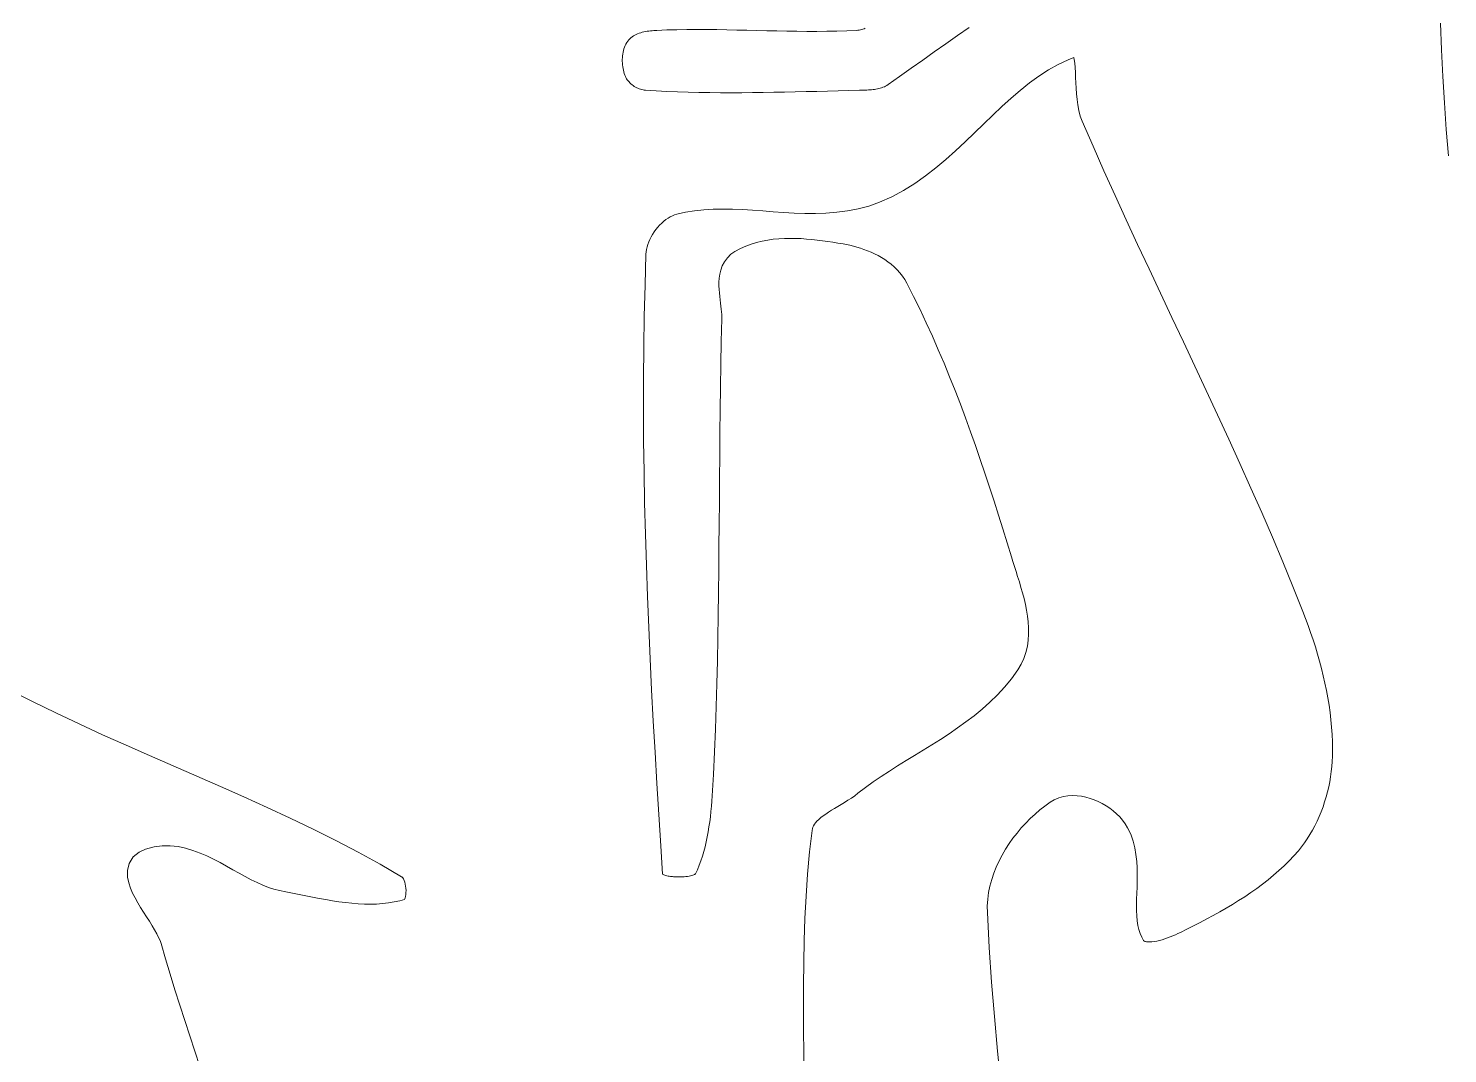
# Model space of a CAD drawing. Header units: inches. Extents: x -12 to 23, y -13.2 to 21.7.
# Drawn here: x 4.931 to 7.799, y 6.829 to 8.902 of the extents above; entities that cross this region are included whole.
import ezdxf

# ---------------------------------------------------------------- set-up
doc = ezdxf.new("R2010")
doc.units = ezdxf.units.IN
doc.header["$MEASUREMENT"] = 0
doc.layers.get('0').update_dxf_attribs({"lineweight": 0})

msp = doc.modelspace()

# ---------------------------------------------------------------- linework, layer by layer
at = {"color": 7, "linetype": 'Continuous', "lineweight": 0}
for p, q in [((7.7846, 8.9121), (7.7867, 8.8584)), ((7.0321, 8.8384), (7.0119, 8.8289)), ((7.0436, 8.8428), (7.0321, 8.8384)), ((7.0444, 8.8389), (7.0436, 8.8428)), ((7.0454, 8.8313), (7.0444, 8.8389)), ((7.7867, 8.8584), (7.7893, 8.8047)), ((6.9729, 8.8053), (6.954, 8.7914)), ((6.9922, 8.8178), (6.9729, 8.8053)), ((7.0119, 8.8289), (6.9922, 8.8178)), ((7.0462, 8.8225), (7.0454, 8.8313)), ((7.0468, 8.8128), (7.0462, 8.8225)), ((7.0474, 8.8025), (7.0468, 8.8128)), ((7.7893, 8.8047), (7.7925, 8.751)), ((6.9353, 8.7764), (6.9168, 8.7605)), ((6.954, 8.7914), (6.9353, 8.7764)), ((7.0479, 8.7918), (7.0474, 8.8025)), ((7.0485, 8.7807), (7.0479, 8.7918)), ((7.0493, 8.7694), (7.0485, 8.7807)), ((6.9168, 8.7605), (6.8984, 8.7437)), ((7.0504, 8.7581), (7.0493, 8.7694)), ((7.0518, 8.7469), (7.0504, 8.7581)), ((7.0539, 8.7356), (7.0518, 8.7469)), ((7.7925, 8.751), (7.7963, 8.6974)), ((6.88, 8.7263), (6.8616, 8.7085)), ((6.8984, 8.7437), (6.88, 8.7263)), ((7.0567, 8.7245), (7.0539, 8.7356)), ((7.0603, 8.7144), (7.0567, 8.7245)), ((6.843, 8.6904), (6.8241, 8.6723)), ((6.8616, 8.7085), (6.843, 8.6904)), ((7.0825, 8.6635), (7.0603, 8.7144)), ((7.7963, 8.6974), (7.8008, 8.6439)), ((6.8241, 8.6723), (6.8049, 8.6543)), ((7.1046, 8.6136), (7.0825, 8.6635)), ((6.7853, 8.6367), (6.765, 8.6196)), ((6.8049, 8.6543), (6.7853, 8.6367)), ((6.7441, 8.6033), (6.7223, 8.5879)), ((6.765, 8.6196), (6.7441, 8.6033)), ((7.127, 8.5639), (7.1046, 8.6136)), ((6.7223, 8.5879), (6.6996, 8.5737)), ((6.6509, 8.55), (6.6295, 8.5425)), ((6.6758, 8.561), (6.6509, 8.55)), ((6.6996, 8.5737), (6.6758, 8.561)), ((7.1497, 8.5143), (7.127, 8.5639)), ((6.2239, 8.5181), (6.2195, 8.5151)), ((6.2283, 8.5206), (6.2239, 8.5181)), ((6.2327, 8.5228), (6.2283, 8.5206)), ((6.2369, 8.5246), (6.2327, 8.5228)), ((6.2412, 8.5259), (6.2369, 8.5246)), ((6.259, 8.53), (6.2412, 8.5259)), ((6.2772, 8.533), (6.259, 8.53)), ((6.2958, 8.535), (6.2772, 8.533)), ((6.3149, 8.5361), (6.2958, 8.535)), ((6.3343, 8.5364), (6.3149, 8.5361)), ((6.3542, 8.536), (6.3343, 8.5364)), ((6.3743, 8.5352), (6.3542, 8.536)), ((6.3947, 8.534), (6.3743, 8.5352)), ((6.4154, 8.5325), (6.3947, 8.534)), ((6.4362, 8.531), (6.4154, 8.5325)), ((6.4573, 8.5296), (6.4362, 8.531)), ((6.4785, 8.5284), (6.4573, 8.5296)), ((6.4999, 8.5277), (6.4785, 8.5284)), ((6.5214, 8.5276), (6.4999, 8.5277)), ((6.5429, 8.5283), (6.5214, 8.5276)), ((6.5646, 8.5299), (6.5429, 8.5283)), ((6.5863, 8.5327), (6.5646, 8.5299)), ((6.6079, 8.5368), (6.5863, 8.5327)), ((6.6295, 8.5425), (6.6079, 8.5368)), ((6.1957, 8.4902), (6.1925, 8.4853)), ((6.1992, 8.495), (6.1957, 8.4902)), ((6.2029, 8.4996), (6.1992, 8.495)), ((6.2068, 8.5039), (6.2029, 8.4996)), ((6.2109, 8.508), (6.2068, 8.5039)), ((6.2152, 8.5117), (6.2109, 8.508)), ((6.2195, 8.5151), (6.2152, 8.5117)), ((7.1726, 8.4649), (7.1497, 8.5143)), ((6.1829, 8.4648), (6.1814, 8.4597)), ((6.1848, 8.4699), (6.1829, 8.4648)), ((6.187, 8.4751), (6.1848, 8.4699)), ((6.1896, 8.4802), (6.187, 8.4751)), ((6.1925, 8.4853), (6.1896, 8.4802)), ((6.3699, 8.4564), (6.3807, 8.4612)), ((6.3807, 8.4612), (6.3917, 8.4653)), ((6.3917, 8.4653), (6.4028, 8.4687)), ((6.4028, 8.4687), (6.414, 8.4715)), ((6.414, 8.4715), (6.4252, 8.4736)), ((6.4252, 8.4736), (6.4365, 8.4752)), ((6.4365, 8.4752), (6.4478, 8.4763)), ((6.4478, 8.4763), (6.459, 8.4769)), ((6.459, 8.4769), (6.4703, 8.4772)), ((6.4703, 8.4772), (6.4814, 8.477)), ((6.4814, 8.477), (6.4926, 8.4766)), ((6.4926, 8.4766), (6.5036, 8.4758)), ((6.5036, 8.4758), (6.5145, 8.4748)), ((6.5145, 8.4748), (6.5254, 8.4736)), ((6.5254, 8.4736), (6.536, 8.4723)), ((6.536, 8.4723), (6.5466, 8.4708)), ((6.5466, 8.4708), (6.557, 8.4692)), ((6.557, 8.4692), (6.5671, 8.4676)), ((6.5671, 8.4676), (6.5773, 8.4659)), ((6.5773, 8.4659), (6.5841, 8.4646)), ((6.5841, 8.4646), (6.5911, 8.4631)), ((6.5911, 8.4631), (6.5982, 8.4614)), ((6.5982, 8.4614), (6.6053, 8.4595)), ((7.1956, 8.4155), (7.1726, 8.4649)), ((6.1792, 8.4449), (6.1772, 8.3826)), ((6.1796, 8.45), (6.1792, 8.4449)), ((6.1803, 8.4548), (6.1796, 8.45)), ((6.1814, 8.4597), (6.1803, 8.4548)), ((6.3378, 8.4299), (6.3436, 8.4379)), ((6.3436, 8.4379), (6.3509, 8.4449)), ((6.3509, 8.4449), (6.3587, 8.4504)), ((6.3587, 8.4504), (6.3699, 8.4564)), ((6.6053, 8.4595), (6.6125, 8.4573)), ((6.6125, 8.4573), (6.6197, 8.4549)), ((6.6197, 8.4549), (6.6268, 8.4522)), ((6.6268, 8.4522), (6.634, 8.4492)), ((6.634, 8.4492), (6.641, 8.446)), ((6.641, 8.446), (6.648, 8.4424)), ((6.648, 8.4424), (6.6548, 8.4386)), ((6.6548, 8.4386), (6.6616, 8.4344)), ((6.6616, 8.4344), (6.6682, 8.4298)), ((6.3272, 8.3967), (6.3283, 8.4048)), ((6.3283, 8.4048), (6.3303, 8.4131)), ((6.3303, 8.4131), (6.3334, 8.4215)), ((6.3334, 8.4215), (6.3378, 8.4299)), ((6.6682, 8.4298), (6.6745, 8.4249)), ((6.6745, 8.4249), (6.6807, 8.4195)), ((6.6807, 8.4195), (6.6866, 8.4138)), ((6.6866, 8.4138), (6.6922, 8.4076)), ((6.6922, 8.4076), (6.6974, 8.4009)), ((7.2188, 8.3662), (7.1956, 8.4155)), ((6.1772, 8.3826), (6.1756, 8.3197)), ((6.3266, 8.3813), (6.3267, 8.3889)), ((6.3269, 8.3739), (6.3266, 8.3813)), ((6.3267, 8.3889), (6.3272, 8.3967)), ((6.3274, 8.3667), (6.3269, 8.3739)), ((6.6974, 8.4009), (6.7022, 8.3938)), ((6.7022, 8.3938), (6.7062, 8.3867)), ((6.7062, 8.3867), (6.7199, 8.3597)), ((6.3282, 8.3597), (6.3274, 8.3667)), ((6.329, 8.3529), (6.3282, 8.3597)), ((6.3298, 8.3464), (6.329, 8.3529)), ((6.3306, 8.3401), (6.3298, 8.3464)), ((6.7199, 8.3597), (6.7329, 8.333)), ((7.2419, 8.317), (7.2188, 8.3662)), ((6.1756, 8.3197), (6.1746, 8.2568)), ((6.3313, 8.3341), (6.3306, 8.3401)), ((6.3319, 8.3286), (6.3313, 8.3341)), ((6.3323, 8.3234), (6.3319, 8.3286)), ((6.3326, 8.3189), (6.3323, 8.3234)), ((6.3326, 8.3144), (6.3326, 8.3189)), ((6.7329, 8.333), (6.7456, 8.3062)), ((7.2651, 8.2679), (7.2419, 8.317)), ((6.3314, 8.2686), (6.3326, 8.3144)), ((6.7456, 8.3062), (6.7579, 8.2791)), ((6.3305, 8.2224), (6.3314, 8.2686)), ((6.7579, 8.2791), (6.7699, 8.252)), ((7.2883, 8.2187), (7.2651, 8.2679)), ((6.1746, 8.2568), (6.1741, 8.1939)), ((6.7699, 8.252), (6.7815, 8.2246)), ((6.3297, 8.1761), (6.3305, 8.2224)), ((6.7815, 8.2246), (6.7928, 8.1972)), ((7.3113, 8.1695), (7.2883, 8.2187)), ((6.1741, 8.1939), (6.1741, 8.131)), ((6.329, 8.1299), (6.3297, 8.1761)), ((6.7928, 8.1972), (6.8038, 8.1696)), ((6.8038, 8.1696), (6.8145, 8.1419)), ((7.3342, 8.1203), (7.3113, 8.1695)), ((6.1741, 8.131), (6.1745, 8.0681)), ((6.3285, 8.0837), (6.329, 8.1299)), ((6.8145, 8.1419), (6.8249, 8.1141)), ((7.3569, 8.071), (7.3342, 8.1203)), ((6.8249, 8.1141), (6.8351, 8.0863)), ((6.1745, 8.0681), (6.1753, 8.0051)), ((6.3281, 8.0375), (6.3285, 8.0837)), ((6.8351, 8.0863), (6.845, 8.0583)), ((6.845, 8.0583), (6.8547, 8.0303)), ((7.3794, 8.0217), (7.3569, 8.071)), ((6.3277, 7.9914), (6.3281, 8.0375)), ((6.8547, 8.0303), (6.8642, 8.0022)), ((6.1753, 8.0051), (6.1765, 7.9422)), ((6.8642, 8.0022), (6.8735, 7.9741)), ((7.4015, 7.9723), (7.3794, 8.0217)), ((6.3274, 7.9452), (6.3277, 7.9914)), ((6.8735, 7.9741), (6.8826, 7.946)), ((7.4234, 7.9228), (7.4015, 7.9723)), ((6.327, 7.8991), (6.3274, 7.9452)), ((6.8826, 7.946), (6.8915, 7.9178)), ((6.1765, 7.9422), (6.178, 7.8792)), ((6.8915, 7.9178), (6.9003, 7.8896)), ((7.4448, 7.8731), (7.4234, 7.9228)), ((6.3267, 7.853), (6.327, 7.8991)), ((6.9003, 7.8896), (6.909, 7.8614)), ((6.178, 7.8792), (6.18, 7.8162)), ((6.909, 7.8614), (6.9175, 7.8333)), ((7.4658, 7.8233), (7.4448, 7.8731)), ((6.3263, 7.8069), (6.3267, 7.853)), ((6.9175, 7.8333), (6.9204, 7.8237)), ((6.18, 7.8162), (6.1822, 7.7532)), ((6.3258, 7.7609), (6.3263, 7.8069)), ((6.9204, 7.8237), (6.9236, 7.8139)), ((6.9236, 7.8139), (6.9269, 7.8037)), ((6.9269, 7.8037), (6.9302, 7.7932)), ((7.4864, 7.7733), (7.4658, 7.8233)), ((6.9302, 7.7932), (6.9336, 7.7825)), ((6.9336, 7.7825), (6.9369, 7.7715)), ((7.5063, 7.7231), (7.4864, 7.7733)), ((6.1822, 7.7532), (6.1848, 7.6902)), ((6.3252, 7.7148), (6.3258, 7.7609)), ((6.9369, 7.7715), (6.9401, 7.7602)), ((6.9401, 7.7602), (6.9431, 7.7488)), ((6.9431, 7.7488), (6.9458, 7.7372)), ((6.3244, 7.6688), (6.3252, 7.7148)), ((6.9458, 7.7372), (6.9482, 7.7255)), ((6.9482, 7.7255), (6.9501, 7.7136)), ((7.5118, 7.7089), (7.5063, 7.7231)), ((6.1848, 7.6902), (6.1876, 7.6272)), ((6.9501, 7.7136), (6.9515, 7.7016)), ((6.9515, 7.7016), (6.9523, 7.6895)), ((6.9523, 7.6895), (6.9524, 7.6772)), ((7.5171, 7.6946), (7.5118, 7.7089)), ((7.5221, 7.6803), (7.5171, 7.6946)), ((6.3235, 7.6228), (6.3244, 7.6688)), ((6.9516, 7.6649), (6.9498, 7.6525)), ((6.9524, 7.6772), (6.9516, 7.6649)), ((7.527, 7.6658), (7.5221, 7.6803)), ((7.5317, 7.6513), (7.527, 7.6658)), ((6.9469, 7.6401), (6.9428, 7.6279)), ((6.9498, 7.6525), (6.9469, 7.6401)), ((7.5361, 7.6367), (7.5317, 7.6513)), ((7.5403, 7.6221), (7.5361, 7.6367)), ((6.1876, 7.6272), (6.1906, 7.5642)), ((6.3225, 7.5768), (6.3235, 7.6228)), ((6.9307, 7.6048), (6.9176, 7.5868)), ((6.9373, 7.616), (6.9307, 7.6048)), ((6.9428, 7.6279), (6.9373, 7.616)), ((7.5442, 7.6074), (7.5403, 7.6221)), ((7.5478, 7.5927), (7.5442, 7.6074)), ((6.3212, 7.5309), (6.3225, 7.5768)), ((6.9176, 7.5868), (6.9039, 7.5701)), ((7.5512, 7.5779), (7.5478, 7.5927)), ((7.5543, 7.5631), (7.5512, 7.5779)), ((4.9395, 7.5408), (4.893, 7.5647)), ((6.1906, 7.5642), (6.1939, 7.5012)), ((6.8894, 7.5543), (6.8743, 7.5395)), ((6.9039, 7.5701), (6.8894, 7.5543)), ((7.557, 7.5483), (7.5543, 7.5631)), ((7.5594, 7.5335), (7.557, 7.5483)), ((4.9864, 7.5178), (4.9395, 7.5408)), ((5.0337, 7.4954), (4.9864, 7.5178)), ((6.3196, 7.485), (6.3212, 7.5309)), ((6.8585, 7.5254), (6.8423, 7.5121)), ((6.8743, 7.5395), (6.8585, 7.5254)), ((7.5615, 7.5186), (7.5594, 7.5335)), ((7.5633, 7.5038), (7.5615, 7.5186)), ((5.0811, 7.4737), (5.0337, 7.4954)), ((6.1939, 7.5012), (6.1975, 7.4382)), ((6.3178, 7.4391), (6.3196, 7.485)), ((6.8088, 7.4873), (6.7916, 7.4756)), ((6.8257, 7.4994), (6.8088, 7.4873)), ((6.8423, 7.5121), (6.8257, 7.4994)), ((7.5646, 7.489), (7.5633, 7.5038)), ((7.5656, 7.4742), (7.5646, 7.489)), ((5.1287, 7.4523), (5.0811, 7.4737)), ((6.7742, 7.4643), (6.7568, 7.4533)), ((6.7916, 7.4756), (6.7742, 7.4643)), ((7.5663, 7.4595), (7.5656, 7.4742)), ((7.5665, 7.4447), (7.5663, 7.4595)), ((5.1763, 7.4314), (5.1287, 7.4523)), ((5.224, 7.4106), (5.1763, 7.4314)), ((6.1975, 7.4382), (6.2011, 7.3752)), ((6.3157, 7.3932), (6.3178, 7.4391)), ((6.722, 7.4319), (6.7047, 7.4214)), ((6.7394, 7.4426), (6.722, 7.4319)), ((6.7568, 7.4533), (6.7394, 7.4426)), ((7.5658, 7.4198), (7.5663, 7.43)), ((7.5663, 7.43), (7.5665, 7.4447)), ((5.2717, 7.3898), (5.224, 7.4106)), ((6.6709, 7.4002), (6.6544, 7.3894)), ((6.6877, 7.4108), (6.6709, 7.4002)), ((6.7047, 7.4214), (6.6877, 7.4108)), ((7.5625, 7.3888), (7.564, 7.3992)), ((7.564, 7.3992), (7.5651, 7.4095)), ((7.5651, 7.4095), (7.5658, 7.4198)), ((5.3192, 7.3691), (5.2717, 7.3898)), ((6.2011, 7.3752), (6.205, 7.3122)), ((6.3139, 7.3609), (6.3145, 7.3717)), ((6.3145, 7.3717), (6.3151, 7.3825)), ((6.3151, 7.3825), (6.3157, 7.3932)), ((6.6384, 7.3784), (6.6229, 7.3672)), ((6.6544, 7.3894), (6.6384, 7.3784)), ((7.5587, 7.3682), (7.5608, 7.3785)), ((7.5608, 7.3785), (7.5625, 7.3888)), ((5.3665, 7.3481), (5.3192, 7.3691)), ((5.4135, 7.3268), (5.3665, 7.3481)), ((6.3124, 7.3395), (6.3132, 7.3502)), ((6.3132, 7.3502), (6.3139, 7.3609)), ((6.5943, 7.3456), (6.5873, 7.341)), ((6.6012, 7.3504), (6.5943, 7.3456)), ((6.6074, 7.3552), (6.6012, 7.3504)), ((6.6229, 7.3672), (6.6074, 7.3552)), ((6.996, 7.3373), (7.0041, 7.3421)), ((7.0041, 7.3421), (7.0132, 7.346)), ((7.0132, 7.346), (7.0226, 7.3486)), ((7.0226, 7.3486), (7.0319, 7.3501)), ((7.0319, 7.3501), (7.0411, 7.3506)), ((7.0411, 7.3506), (7.0503, 7.3502)), ((7.0503, 7.3502), (7.0592, 7.3491)), ((7.0592, 7.3491), (7.068, 7.3473)), ((7.068, 7.3473), (7.0766, 7.3449)), ((7.0766, 7.3449), (7.0851, 7.3419)), ((7.0851, 7.3419), (7.0932, 7.3384)), ((7.5505, 7.3377), (7.5536, 7.3478)), ((7.5536, 7.3478), (7.5563, 7.358)), ((7.5563, 7.358), (7.5587, 7.3682)), ((5.4602, 7.3051), (5.4135, 7.3268)), ((6.3093, 7.3078), (6.3105, 7.3183)), ((6.3105, 7.3183), (6.3115, 7.3289)), ((6.3115, 7.3289), (6.3124, 7.3395)), ((6.5423, 7.3133), (6.5371, 7.3096)), ((6.548, 7.317), (6.5423, 7.3133)), ((6.554, 7.3208), (6.548, 7.317)), ((6.5603, 7.3247), (6.554, 7.3208)), ((6.5668, 7.3285), (6.5603, 7.3247)), ((6.5736, 7.3326), (6.5668, 7.3285)), ((6.5804, 7.3367), (6.5736, 7.3326)), ((6.5873, 7.341), (6.5804, 7.3367)), ((6.9557, 7.3042), (6.9653, 7.3131)), ((6.9653, 7.3131), (6.9751, 7.3216)), ((6.9751, 7.3216), (6.9851, 7.3295)), ((6.9851, 7.3295), (6.996, 7.3373)), ((7.0932, 7.3384), (7.1012, 7.3344)), ((7.1012, 7.3344), (7.1089, 7.3299)), ((7.1089, 7.3299), (7.1163, 7.325)), ((7.1163, 7.325), (7.1233, 7.3196)), ((7.1233, 7.3196), (7.1301, 7.3138)), ((7.1301, 7.3138), (7.1364, 7.3075)), ((7.5396, 7.3083), (7.5435, 7.3179)), ((7.5435, 7.3179), (7.5472, 7.3277)), ((7.5472, 7.3277), (7.5505, 7.3377)), ((5.5065, 7.2829), (5.4602, 7.3051)), ((6.205, 7.3122), (6.2089, 7.2492)), ((6.3049, 7.277), (6.3065, 7.2872)), ((6.3065, 7.2872), (6.308, 7.2975)), ((6.308, 7.2975), (6.3093, 7.3078)), ((6.5156, 7.284), (6.5148, 7.2802)), ((6.5165, 7.2868), (6.5156, 7.284)), ((6.5177, 7.2897), (6.5165, 7.2868)), ((6.5195, 7.2926), (6.5177, 7.2897)), ((6.5218, 7.2957), (6.5195, 7.2926)), ((6.5247, 7.299), (6.5218, 7.2957)), ((6.5283, 7.3024), (6.5247, 7.299)), ((6.5324, 7.306), (6.5283, 7.3024)), ((6.5371, 7.3096), (6.5324, 7.306)), ((6.9289, 7.2749), (6.9375, 7.2851)), ((6.9375, 7.2851), (6.9464, 7.2949)), ((6.9464, 7.2949), (6.9557, 7.3042)), ((7.1364, 7.3075), (7.1422, 7.3008)), ((7.1422, 7.3008), (7.1475, 7.2935)), ((7.1475, 7.2935), (7.1523, 7.2857)), ((7.1523, 7.2857), (7.1586, 7.2723)), ((7.5259, 7.2804), (7.5307, 7.2895)), ((7.5307, 7.2895), (7.5353, 7.2988)), ((7.5353, 7.2988), (7.5396, 7.3083)), ((5.5524, 7.26), (5.5065, 7.2829)), ((5.5977, 7.2363), (5.5524, 7.26)), ((6.2986, 7.2472), (6.3009, 7.257)), ((6.3009, 7.257), (6.303, 7.2669)), ((6.303, 7.2669), (6.3049, 7.277)), ((6.5148, 7.2802), (6.5099, 7.2366)), ((6.9129, 7.2534), (6.9207, 7.2643)), ((6.9207, 7.2643), (6.9289, 7.2749)), ((7.1586, 7.2723), (7.1634, 7.2586)), ((7.1634, 7.2586), (7.167, 7.2449)), ((7.5097, 7.2548), (7.5154, 7.2631)), ((7.5154, 7.2631), (7.5208, 7.2716)), ((7.5208, 7.2716), (7.5259, 7.2804)), ((5.1432, 7.2265), (5.155, 7.2364)), ((5.155, 7.2364), (5.1679, 7.2423)), ((5.1679, 7.2423), (5.1851, 7.2469)), ((5.1851, 7.2469), (5.2017, 7.249)), ((5.2017, 7.249), (5.2179, 7.2491)), ((5.2179, 7.2491), (5.2337, 7.2474)), ((5.2337, 7.2474), (5.249, 7.2442)), ((5.249, 7.2442), (5.2638, 7.2398)), ((5.2638, 7.2398), (5.2782, 7.2345)), ((5.2782, 7.2345), (5.2921, 7.2285)), ((5.2921, 7.2285), (5.3056, 7.2219)), ((5.6424, 7.2117), (5.5977, 7.2363)), ((6.2089, 7.2492), (6.2127, 7.1917)), ((6.2902, 7.2189), (6.2933, 7.2281)), ((6.2933, 7.2281), (6.2961, 7.2376)), ((6.2961, 7.2376), (6.2986, 7.2472)), ((6.5099, 7.2366), (6.5058, 7.192)), ((6.8926, 7.2184), (6.8988, 7.2304)), ((6.8988, 7.2304), (6.9056, 7.242)), ((6.9056, 7.242), (6.9129, 7.2534)), ((7.167, 7.2449), (7.1693, 7.2312)), ((7.1693, 7.2312), (7.1708, 7.2176)), ((7.4785, 7.2184), (7.4882, 7.2286)), ((7.4882, 7.2286), (7.4975, 7.2391)), ((7.4975, 7.2391), (7.5037, 7.2468)), ((7.5037, 7.2468), (7.5097, 7.2548)), ((5.1316, 7.199), (5.135, 7.2131)), ((5.1317, 7.1859), (5.1316, 7.199)), ((5.135, 7.2131), (5.1432, 7.2265)), ((5.3056, 7.2219), (5.3189, 7.215)), ((5.3189, 7.215), (5.3319, 7.2079)), ((5.3319, 7.2079), (5.3447, 7.2007)), ((5.3447, 7.2007), (5.3572, 7.1936)), ((5.6855, 7.1866), (5.6424, 7.2117)), ((6.2795, 7.1927), (6.2832, 7.2008)), ((6.2832, 7.2008), (6.2868, 7.2097)), ((6.2868, 7.2097), (6.2902, 7.2189)), ((6.882, 7.1936), (6.887, 7.2061)), ((6.887, 7.2061), (6.8926, 7.2184)), ((7.1708, 7.2176), (7.1716, 7.2042)), ((7.1716, 7.2042), (7.1718, 7.1911)), ((7.4473, 7.1894), (7.4581, 7.1988)), ((7.4581, 7.1988), (7.4685, 7.2084)), ((7.4685, 7.2084), (7.4785, 7.2184)), ((5.134, 7.1743), (5.1317, 7.1859)), ((5.1375, 7.1636), (5.134, 7.1743)), ((5.3572, 7.1936), (5.3695, 7.1868)), ((5.3695, 7.1868), (5.3816, 7.1804)), ((5.3816, 7.1804), (5.3935, 7.1746)), ((5.3935, 7.1746), (5.4051, 7.1694)), ((5.4051, 7.1694), (5.4164, 7.165)), ((5.6863, 7.186), (5.6855, 7.1866)), ((5.6868, 7.1855), (5.6863, 7.186)), ((5.6878, 7.1842), (5.6868, 7.1855)), ((5.689, 7.182), (5.6878, 7.1842)), ((5.6904, 7.1792), (5.689, 7.182)), ((5.6916, 7.1757), (5.6904, 7.1792)), ((5.6927, 7.1718), (5.6916, 7.1757)), ((5.6935, 7.1676), (5.6927, 7.1718)), ((6.2127, 7.1917), (6.2137, 7.1912)), ((6.2137, 7.1912), (6.2153, 7.1905)), ((6.2153, 7.1905), (6.2172, 7.1898)), ((6.2172, 7.1898), (6.2192, 7.1891)), ((6.2192, 7.1891), (6.2214, 7.1885)), ((6.2214, 7.1885), (6.2237, 7.188)), ((6.2237, 7.188), (6.226, 7.1875)), ((6.226, 7.1875), (6.2284, 7.1872)), ((6.2284, 7.1872), (6.2306, 7.1869)), ((6.2306, 7.1869), (6.2327, 7.1867)), ((6.2327, 7.1867), (6.2349, 7.1865)), ((6.2349, 7.1865), (6.2383, 7.1864)), ((6.2383, 7.1864), (6.2419, 7.1863)), ((6.2419, 7.1863), (6.2456, 7.1862)), ((6.2456, 7.1862), (6.2492, 7.1863)), ((6.2492, 7.1863), (6.2528, 7.1864)), ((6.2528, 7.1864), (6.2564, 7.1865)), ((6.2564, 7.1865), (6.2598, 7.1868)), ((6.2598, 7.1868), (6.2631, 7.1872)), ((6.2631, 7.1872), (6.2662, 7.1876)), ((6.2662, 7.1876), (6.269, 7.1882)), ((6.269, 7.1882), (6.2716, 7.1888)), ((6.2716, 7.1888), (6.2738, 7.1895)), ((6.2738, 7.1895), (6.2756, 7.1902)), ((6.2756, 7.1902), (6.2771, 7.1908)), ((6.2771, 7.1908), (6.2781, 7.1914)), ((6.2781, 7.1914), (6.2788, 7.1919)), ((6.2788, 7.1919), (6.2791, 7.1921)), ((6.2791, 7.1921), (6.2792, 7.1922)), ((6.2792, 7.1922), (6.2795, 7.1927)), ((6.5058, 7.192), (6.5027, 7.1472)), ((6.8742, 7.1677), (6.8777, 7.1807)), ((6.8777, 7.1807), (6.882, 7.1936)), ((7.1717, 7.1781), (7.1714, 7.1654)), ((7.1718, 7.1911), (7.1717, 7.1781)), ((7.4132, 7.1628), (7.4249, 7.1714)), ((7.4249, 7.1714), (7.4362, 7.1803)), ((7.4362, 7.1803), (7.4473, 7.1894)), ((5.1419, 7.1535), (5.1375, 7.1636)), ((5.1469, 7.1437), (5.1419, 7.1535)), ((5.1523, 7.134), (5.1469, 7.1437)), ((5.4164, 7.165), (5.4273, 7.1615)), ((5.4273, 7.1615), (5.4387, 7.1588)), ((5.4387, 7.1588), (5.4515, 7.1563)), ((5.4515, 7.1563), (5.4651, 7.1535)), ((5.4651, 7.1535), (5.4787, 7.1507)), ((5.4787, 7.1507), (5.4922, 7.148)), ((5.4922, 7.148), (5.5056, 7.1453)), ((5.5056, 7.1453), (5.5191, 7.1427)), ((5.5191, 7.1427), (5.5324, 7.1402)), ((5.682, 7.138), (5.6911, 7.1406)), ((5.6911, 7.1406), (5.6916, 7.1417)), ((5.6916, 7.1417), (5.6924, 7.1439)), ((5.6924, 7.1439), (5.6932, 7.1469)), ((5.6932, 7.1469), (5.6938, 7.1504)), ((5.694, 7.1632), (5.6935, 7.1676)), ((5.6938, 7.1504), (5.6942, 7.1545)), ((5.6943, 7.1588), (5.694, 7.1632)), ((5.6942, 7.1545), (5.6943, 7.1588)), ((6.5027, 7.1472), (6.5004, 7.1023)), ((6.8688, 7.1272), (6.8697, 7.1409)), ((6.8697, 7.1409), (6.8715, 7.1544)), ((6.8715, 7.1544), (6.8742, 7.1677)), ((7.1706, 7.141), (7.1703, 7.1294)), ((7.1709, 7.153), (7.1706, 7.141)), ((7.1714, 7.1654), (7.1709, 7.153)), ((7.3767, 7.1383), (7.3891, 7.1462)), ((7.3891, 7.1462), (7.4013, 7.1544)), ((7.4013, 7.1544), (7.4132, 7.1628)), ((5.1581, 7.1244), (5.1523, 7.134)), ((5.164, 7.1149), (5.1581, 7.1244)), ((5.1699, 7.1056), (5.164, 7.1149)), ((5.5324, 7.1402), (5.5457, 7.138)), ((5.5457, 7.138), (5.5588, 7.136)), ((5.5588, 7.136), (5.5719, 7.1343)), ((5.5719, 7.1343), (5.5848, 7.1329)), ((5.5848, 7.1329), (5.5976, 7.1319)), ((5.5976, 7.1319), (5.6102, 7.1313)), ((5.6102, 7.1313), (5.6227, 7.1311)), ((5.6227, 7.1311), (5.6349, 7.1314)), ((5.6349, 7.1314), (5.647, 7.1323)), ((5.647, 7.1323), (5.6589, 7.1336)), ((5.6589, 7.1336), (5.6705, 7.1355)), ((5.6705, 7.1355), (5.682, 7.138)), ((6.869, 7.1139), (6.8688, 7.1272)), ((6.8728, 7.0434), (6.869, 7.1139)), ((7.1703, 7.1294), (7.1704, 7.1182)), ((7.1704, 7.1182), (7.1709, 7.1076)), ((7.3254, 7.1083), (7.3385, 7.1155)), ((7.3385, 7.1155), (7.3514, 7.123)), ((7.3514, 7.123), (7.3641, 7.1305)), ((7.3641, 7.1305), (7.3767, 7.1383)), ((5.1758, 7.0964), (5.1699, 7.1056)), ((5.1813, 7.0875), (5.1758, 7.0964)), ((5.1864, 7.079), (5.1813, 7.0875)), ((6.5004, 7.1023), (6.4989, 7.0573)), ((7.1709, 7.1076), (7.1718, 7.0976)), ((7.1718, 7.0976), (7.1732, 7.0882)), ((7.1732, 7.0882), (7.1751, 7.0796)), ((7.2723, 7.0806), (7.2856, 7.0873)), ((7.2856, 7.0873), (7.299, 7.0942)), ((7.299, 7.0942), (7.3122, 7.1012)), ((7.3122, 7.1012), (7.3254, 7.1083)), ((5.1909, 7.071), (5.1864, 7.079)), ((5.1945, 7.0637), (5.1909, 7.071)), ((5.1973, 7.0573), (5.1945, 7.0637)), ((5.1994, 7.0513), (5.1973, 7.0573)), ((6.4989, 7.0573), (6.4979, 7.0122)), ((7.1751, 7.0796), (7.1777, 7.0716)), ((7.1777, 7.0716), (7.1809, 7.0642)), ((7.1809, 7.0642), (7.1846, 7.0577)), ((7.1846, 7.0577), (7.1852, 7.057)), ((7.1852, 7.057), (7.1855, 7.0567)), ((7.1855, 7.0567), (7.186, 7.0564)), ((7.186, 7.0564), (7.1869, 7.0559)), ((7.1869, 7.0559), (7.1885, 7.0554)), ((7.1885, 7.0554), (7.1908, 7.055)), ((7.1908, 7.055), (7.1938, 7.0547)), ((7.1938, 7.0547), (7.1974, 7.0547)), ((7.1974, 7.0547), (7.2016, 7.0549)), ((7.2016, 7.0549), (7.2063, 7.0555)), ((7.2063, 7.0555), (7.2113, 7.0564)), ((7.2113, 7.0564), (7.2165, 7.0576)), ((7.2165, 7.0576), (7.2219, 7.0591)), ((7.2219, 7.0591), (7.2274, 7.0608)), ((7.2274, 7.0608), (7.233, 7.0628)), ((7.233, 7.0628), (7.2385, 7.0648)), ((7.2385, 7.0648), (7.2439, 7.067)), ((7.2439, 7.067), (7.2491, 7.0693)), ((7.2491, 7.0693), (7.2541, 7.0716)), ((7.2541, 7.0716), (7.259, 7.074)), ((7.259, 7.074), (7.2723, 7.0806)), ((5.2082, 7.0206), (5.1994, 7.0513)), ((6.8776, 6.9735), (6.8728, 7.0434)), ((5.2177, 6.9893), (5.2082, 7.0206)), ((6.4979, 7.0122), (6.4975, 6.967)), ((5.2274, 6.958), (5.2177, 6.9893)), ((6.8831, 6.9037), (6.8776, 6.9735)), ((5.2374, 6.9268), (5.2274, 6.958)), ((6.4975, 6.967), (6.4975, 6.9216)), ((5.2475, 6.8957), (5.2374, 6.9268)), ((6.4975, 6.9216), (6.4978, 6.8762)), ((5.2576, 6.8647), (5.2475, 6.8957)), ((6.8895, 6.834), (6.8831, 6.9037)), ((5.2678, 6.8338), (5.2576, 6.8647)), ((6.4978, 6.8762), (6.4983, 6.8306)), ((5.2778, 6.8029), (5.2678, 6.8338)), ((6.4983, 6.8306), (6.499, 6.785)), ((6.8966, 6.7643), (6.8895, 6.834))]:
    msp.add_line(p, q, dxfattribs=at)
at = {"color": 7, "linetype": 'Continuous', "lineweight": 0, "flags": 128}
msp.add_lwpolyline([(6.832, 8.9038), (6.8086, 8.8872), (6.7852, 8.8706), (6.7618, 8.8542), (6.7383, 8.8377), (6.7149, 8.8212), (6.6916, 8.8047), (6.6683, 8.7881), (6.6659, 8.7865), (6.6634, 8.7851), (6.6608, 8.7838), (6.6581, 8.7826), (6.6554, 8.7816), (6.6526, 8.7807), (6.6497, 8.7799), (6.6468, 8.7793), (6.6439, 8.7787), (6.6409, 8.7783), (6.6379, 8.7779), (6.6349, 8.7776), (6.6318, 8.7773), (6.6288, 8.7772), (6.6257, 8.777), (6.6227, 8.7769), (6.6196, 8.7768), (6.6166, 8.7767), (6.6136, 8.7767), (6.6107, 8.7766), (6.5891, 8.7761), (6.5675, 8.7755), (6.5458, 8.775), (6.5242, 8.7744), (6.5026, 8.7739), (6.4809, 8.7734), (6.4593, 8.7729), (6.4377, 8.7725), (6.4161, 8.7722), (6.3944, 8.7719), (6.3728, 8.7717), (6.3512, 8.7717), (6.3295, 8.7717), (6.3079, 8.7719), (6.2863, 8.7723), (6.2647, 8.7728), (6.2431, 8.7734), (6.2215, 8.7743), (6.1999, 8.7753), (6.1783, 8.7766), (6.1758, 8.7769), (6.1732, 8.7773), (6.1706, 8.7779), (6.168, 8.7786), (6.1654, 8.7795), (6.1629, 8.7806), (6.1604, 8.7818), (6.1579, 8.7831), (6.1555, 8.7845), (6.1532, 8.7861), (6.151, 8.7878), (6.1489, 8.7896), (6.1468, 8.7914), (6.1449, 8.7934), (6.1431, 8.7955), (6.1415, 8.7976), (6.14, 8.7998), (6.1387, 8.8021), (6.1375, 8.8045), (6.1366, 8.8069), (6.1354, 8.8102), (6.1344, 8.8136), (6.1336, 8.8171), (6.1328, 8.8206), (6.1322, 8.8242), (6.1318, 8.8279), (6.1315, 8.8315), (6.1313, 8.8352), (6.1313, 8.8389), (6.1314, 8.8426), (6.1317, 8.8462), (6.1322, 8.8498), (6.1328, 8.8534), (6.1337, 8.8569), (6.1346, 8.8604), (6.1358, 8.8637), (6.1371, 8.867), (6.1387, 8.8701), (6.1404, 8.8732), (6.1423, 8.8761), (6.1442, 8.8785), (6.1464, 8.8808), (6.1487, 8.8829), (6.1511, 8.8848), (6.1537, 8.8865), (6.1565, 8.8881), (6.1594, 8.8895), (6.1623, 8.8908), (6.1654, 8.8919), (6.1686, 8.8929), (6.1718, 8.8938), (6.1751, 8.8946), (6.1784, 8.8952), (6.1817, 8.8958), (6.185, 8.8963), (6.1884, 8.8967), (6.1917, 8.897), (6.195, 8.8973), (6.1982, 8.8975), (6.2014, 8.8977), (6.2014, 8.8977), (6.2014, 8.8977), (6.2014, 8.8977), (6.2014, 8.8977), (6.2216, 8.8985), (6.2417, 8.899), (6.2619, 8.8993), (6.2821, 8.8994), (6.3022, 8.8993), (6.3224, 8.8991), (6.3426, 8.8988), (6.3628, 8.8984), (6.383, 8.8979), (6.4032, 8.8974), (6.4234, 8.897), (6.4435, 8.8965), (6.4637, 8.8961), (6.4839, 8.8958), (6.5041, 8.8956), (6.5243, 8.8956), (6.5444, 8.8958), (6.5646, 8.8962), (6.5848, 8.8968), (6.6049, 8.8977), (6.6075, 8.8979), (6.61, 8.8983), (6.6125, 8.8988), (6.615, 8.8994), (6.6174, 8.9002), (6.6198, 8.9011), (6.6222, 8.9021)], dxfattribs=at)

doc.saveas('drawing.dxf')
